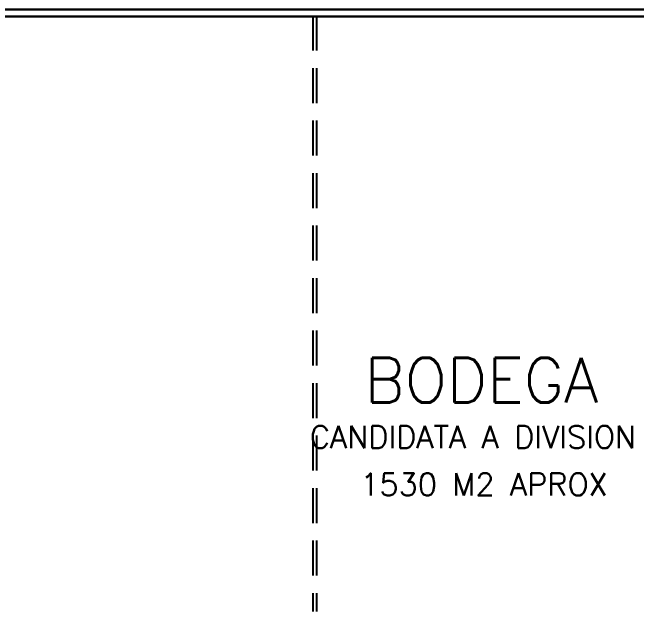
# Model space of a CAD drawing. Header units: millimetres. Extents: x 0 to 265, y 0 to 186.
# Drawn here: x 92.3 to 110.13, y 54.49 to 71.61 of the extents above; entities that cross this region are included whole.
import ezdxf

# ---------------------------------------------------------------- set-up
doc = ezdxf.new("R2010")
doc.units = ezdxf.units.MM
doc.linetypes.add('JIS_02_2.0', pattern=[3, 2, -1])
doc.layers.add('MOVILIARIO COLCHAS', color=251, linetype='Continuous')
doc.layers.add('PROYECCION ESTRUCTURA', color=100, linetype='Continuous')
doc.layers.add('MURO DE CARGA', color=18, linetype='Continuous', lineweight=30)
doc.styles.add('Roman S', font='romans.shx')

msp = doc.modelspace()

# ---------------------------------------------------------------- linework, layer by layer
at = {"layer": 'MURO DE CARGA'}
msp.add_lwpolyline([(52.383, 71.498), (28.108, 71.498), (28.108, 71.698), (127.983, 71.698), (127.983, 71.498), (52.583, 71.498)], dxfattribs=at)
at = {"layer": 'PROYECCION ESTRUCTURA', "linetype": 'JIS_02_2.0', "ltscale": 0.5, "transparency": 33554559}
for p, q in [((100.883, 71.519), (100.883, 54.494)), ((100.983, 71.519), (100.983, 54.494))]:
    msp.add_line(p, q, dxfattribs=at)

# ---------------------------------------------------------------- texts
at = {"layer": 'MOVILIARIO COLCHAS', "attachment_point": 1, "style": 'Roman S'}
for s, width, gutter_width, heights, insert, char_height in [('{\\C0;BODEGA}', 24.73067, 32, [4.418], (102.354, 61.741), 1.28), ('{\\C0;CANDIDATA A DIVISION }', 12.36534, 16, [2.209], (100.794, 59.803), 0.64), ('{\\C0;1530 M2 APROX}', 12.36534, 16, [2.209], (102.235, 58.445), 0.64)]:
    msp.add_mtext_dynamic_manual_height_columns(s, width=width, gutter_width=gutter_width, heights=heights, dxfattribs=dict(at, insert=insert, char_height=char_height))

doc.saveas('drawing.dxf')
